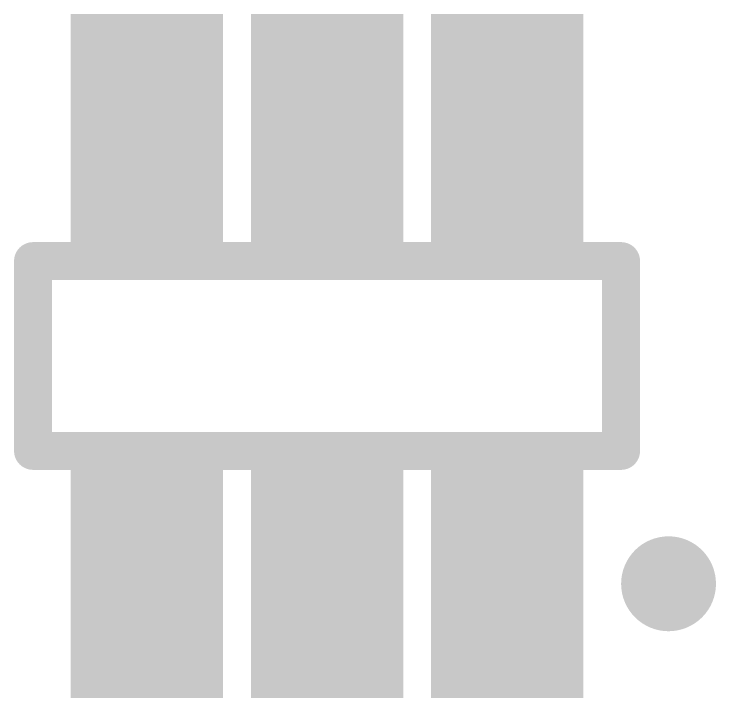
# Model space of a CAD drawing. Header units: millimetres. Extents: x 33.87 to 37.23, y 19.07 to 21.28.
# Drawn here: x 35.758 to 35.9037, y 19.8591 to 20.0009 of the extents above; entities that cross this region are included whole.
import ezdxf

# ---------------------------------------------------------------- set-up
doc = ezdxf.new("R2010")
doc.units = ezdxf.units.MM
doc.header["$MEASUREMENT"] = 0
for name, color, linetype in [('BottomLayer', 5, 'Continuous'), ('BottomOverlay', 54, 'Continuous'), ('BottomPaste', 16, 'Continuous'), ('BottomSolder', 6, 'Continuous')]:
    doc.layers.add(name, color=color, linetype=linetype)

# ---------------------------------------------------------------- blocks, each defined once
blk = doc.blocks.new('SOT_23_6_B_45')
at = {"layer": 'BottomLayer'}
for points in [[(-0.06693, 0.04921), (-0.06693, 0.02559), (-0.02756, 0.04921), (-0.02756, 0.02559)], [(0.02756, 0.04921), (0.02756, 0.02559), (0.06693, 0.04921), (0.06693, 0.02559)], [(-0.06693, 0.01181), (-0.06693, -0.01181), (-0.02756, 0.01181), (-0.02756, -0.01181)], [(0.02756, 0.01181), (0.02756, -0.01181), (0.06693, 0.01181), (0.06693, -0.01181)], [(-0.06693, -0.02559), (-0.06693, -0.04921), (-0.02756, -0.02559), (-0.02756, -0.04921)], [(0.02756, -0.02559), (0.02756, -0.04921), (0.06693, -0.02559), (0.06693, -0.04921)]]:
    blk.add_solid(points, dxfattribs=at)
at = {"layer": 'BottomOverlay', "const_width": 0.00787}
for points in [[(-0.01968, 0.06102), (-0.01968, -0.06102)], [(-0.01968, 0.06102), (0.01969, 0.06102)], [(0.01969, 0.06102), (0.01969, -0.06102)], [(-0.01968, -0.06102), (0.01969, -0.06102)]]:
    blk.add_lwpolyline(points, dxfattribs=at)
at = {"layer": 'BottomOverlay'}
for points, const_width in [([(-0.02165, 0.06102, 1), (-0.01772, 0.06102, 1)], 0.00394), ([(-0.02165, 0.06102, 1), (-0.01772, 0.06102, 1)], 0.00394), ([(0.01772, 0.06102, 1), (0.02165, 0.06102, 1)], 0.00394), ([(0.01772, 0.06102, 1), (0.02165, 0.06102, 1)], 0.00394), ([(-0.02165, -0.06102, 1), (-0.01772, -0.06102, 1)], 0.00394), ([(-0.02165, -0.06102, 1), (-0.01772, -0.06102, 1)], 0.00394), ([(0.01772, -0.06102, 1), (0.02165, -0.06102, 1)], 0.00394), ([(0.01772, -0.06102, 1), (0.02165, -0.06102, 1)], 0.00394), ([(-0.04232, -0.07087, 1), (-0.05217, -0.07087, 1)], 0.00984), ([(-0.05463, -0.07087, 1), (-0.0497, -0.07087, 1)], 0.00492), ([(-0.04478, -0.07087, 1), (-0.03986, -0.07087, 1)], 0.00492)]:
    blk.add_lwpolyline(points, format="xyb", close=True, dxfattribs=dict(at, const_width=const_width))
at = {"layer": 'BottomPaste'}
for points in [[(-0.06693, 0.04921), (-0.06693, 0.02559), (-0.02756, 0.04921), (-0.02756, 0.02559)], [(0.02756, 0.04921), (0.02756, 0.02559), (0.06693, 0.04921), (0.06693, 0.02559)], [(-0.06693, 0.01181), (-0.06693, -0.01181), (-0.02756, 0.01181), (-0.02756, -0.01181)], [(0.02756, 0.01181), (0.02756, -0.01181), (0.06693, 0.01181), (0.06693, -0.01181)], [(-0.06693, -0.02559), (-0.06693, -0.04921), (-0.02756, -0.02559), (-0.02756, -0.04921)], [(0.02756, -0.02559), (0.02756, -0.04921), (0.06693, -0.02559), (0.06693, -0.04921)]]:
    blk.add_solid(points, dxfattribs=at)
at = {"layer": 'BottomSolder'}
for points in [[(-0.07093, 0.05321), (-0.07093, 0.02159), (-0.02356, 0.05321), (-0.02356, 0.02159)], [(0.02356, 0.05321), (0.02356, 0.02159), (0.07093, 0.05321), (0.07093, 0.02159)], [(-0.07093, 0.01581), (-0.07093, -0.01581), (-0.02356, 0.01581), (-0.02356, -0.01581)], [(0.02356, 0.01581), (0.02356, -0.01581), (0.07093, 0.01581), (0.07093, -0.01581)], [(-0.07093, -0.02159), (-0.07093, -0.05321), (-0.02356, -0.02159), (-0.02356, -0.05321)], [(0.02356, -0.02159), (0.02356, -0.05321), (0.07093, -0.02159), (0.07093, -0.05321)]]:
    blk.add_solid(points, dxfattribs=at)

msp = doc.modelspace()

# ---------------------------------------------------------------- block references
at = {"rotation": 89.99999999999999}
msp.add_blockref('SOT_23_6_B_45', (35.823, 19.93), dxfattribs=at)

doc.saveas('drawing.dxf')
